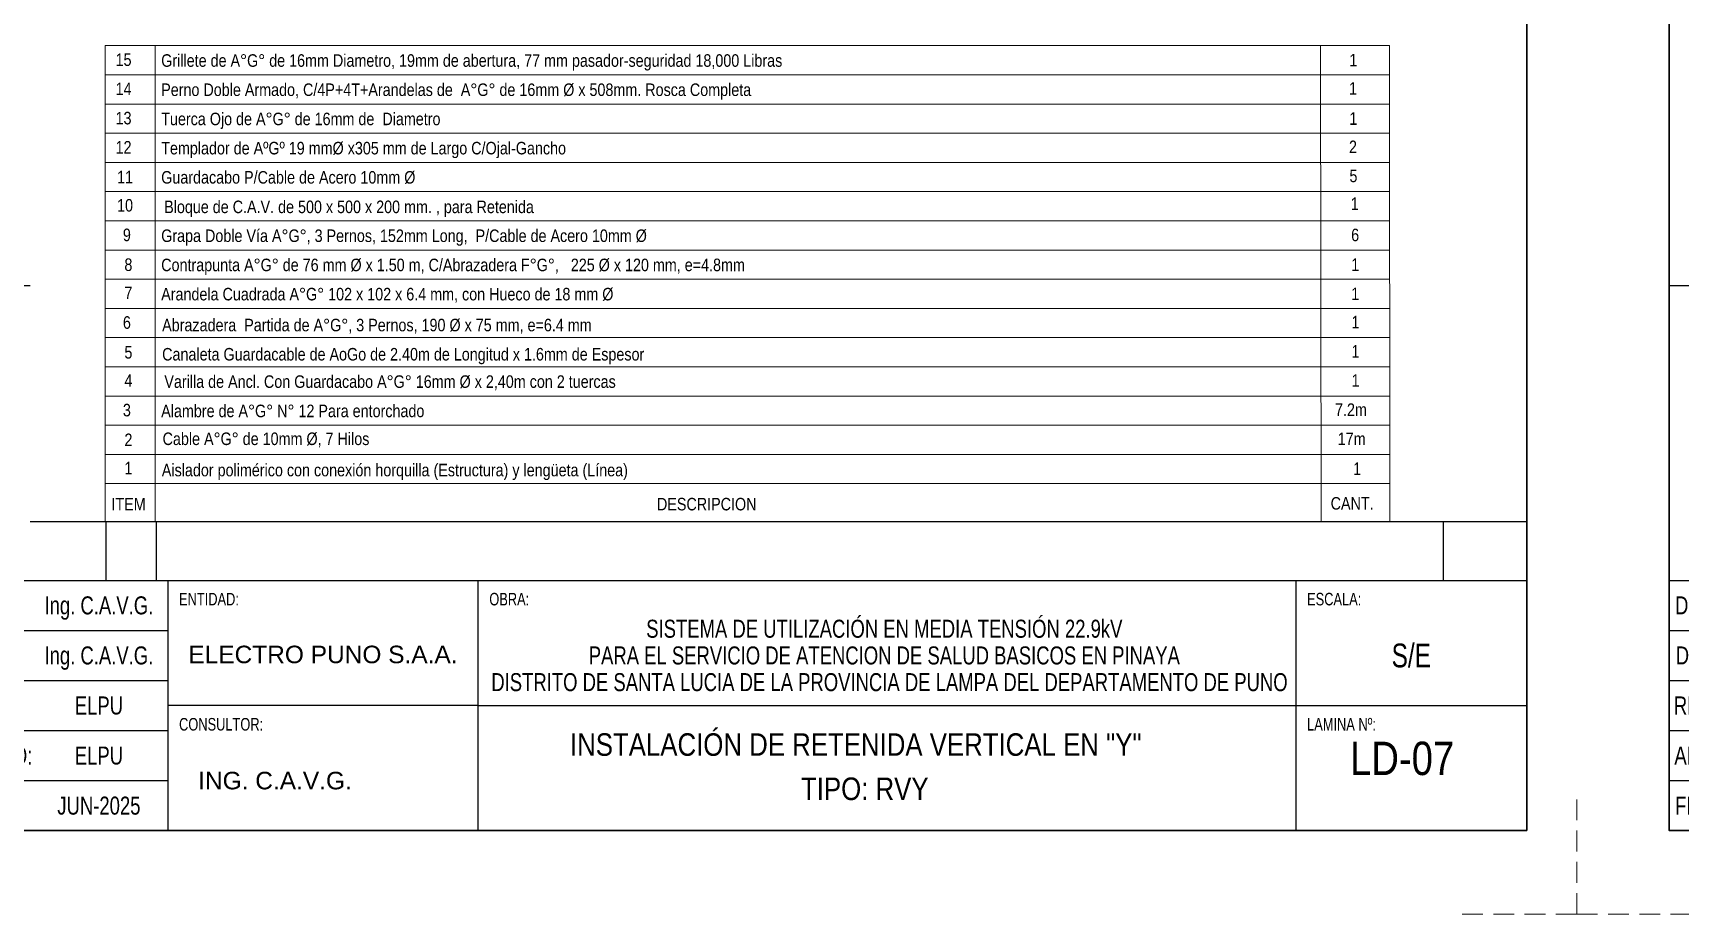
# Model space of a CAD drawing. Header units: millimetres. Extents: x 1804 to 3757, y 2643 to 7323.
# Drawn here: x 2039.3 to 2236.7, y 2642.5 to 2748.1 of the extents above; entities that cross this region are included whole.
import ezdxf
from ezdxf.enums import TextEntityAlignment as Align

# ---------------------------------------------------------------- set-up
doc = ezdxf.new("R2010")
doc.units = ezdxf.units.MM
doc.linetypes.add('DASHED', pattern=[0.75, 0.5, -0.25])
for name, color, linetype in [('_Cajetin Linea 1', 5, 'Continuous'), ('_Cajetin Linea 2', 2, 'Continuous'), ('_Texto 1', 7, 'Continuous'), ('_Texto 2', 7, 'Continuous'), ('_Texto 3', 4, 'Continuous'), ('_Texto 4', 7, 'Continuous'), ('_Texto 6', 7, 'Continuous'), ('TEXTO', 7, 'Continuous')]:
    doc.layers.add(name, color=color, linetype=linetype)
for name, color, linetype, lineweight in [('_Cajetin Linea 3', 5, 'Continuous', 30), ('_Cajetin Linea 4', 3, 'DASHED', 0), ('POSTE', 7, 'Continuous', 13)]:
    doc.layers.add(name, color=color, linetype=linetype, lineweight=lineweight)
doc.styles.add('Cajetin', font='swissc.ttf')
doc.styles.add('Disylays_86', font='swisscl.ttf', dxfattribs={"height": 2.2})
doc.styles.add('TEXTO1', font='arial.ttf')

# ---------------------------------------------------------------- blocks, each defined once
blk = doc.blocks.new('CAJETIN ARMADO')
at = {"layer": '_Cajetin Linea 1', "ltscale": 5}
for p, q in [((1569.36, 5536.82), (1389.95, 5536.82)), ((1399.05, 5536.82), (1399.05, 5529.78)), ((1405.05, 5536.82), (1405.05, 5529.78)), ((1559.36, 5536.82), (1559.36, 5529.78))]:
    blk.add_line(p, q, dxfattribs=at)
at = {"layer": '_Cajetin Linea 1'}
for p in [(1376.45, 5529.82), (1389.95, 5529.82)]:
    blk.add_line(p, (1569.36, 5529.82), dxfattribs=at)
at = {"layer": '_Cajetin Linea 1', "color": 5}
for p, q in [((1406.45, 5529.82), (1406.45, 5499.82)), ((1443.64, 5529.82), (1443.64, 5499.82)), ((1541.67, 5529.82), (1541.67, 5499.82)), ((1376.45, 5523.82), (1406.45, 5523.82)), ((1376.45, 5517.82), (1406.45, 5517.82)), ((1443.64, 5514.82), (1406.45, 5514.82)), ((1443.64, 5514.82), (1569.36, 5514.82)), ((1376.45, 5511.82), (1406.45, 5511.82)), ((1376.45, 5505.82), (1406.45, 5505.82))]:
    blk.add_line(p, q, dxfattribs=at)
at = {"layer": '_Cajetin Linea 2', "color": 3}
blk.add_lwpolyline([(1389.95, 5565.11), (1376.45, 5565.11)], dxfattribs=at)
at = {"layer": '_Cajetin Linea 3', "ltscale": 0.1}
blk.add_lwpolyline([(1569.36, 5499.82), (1376.45, 5499.82), (1376.45, 5776.82), (1569.36, 5776.82)], close=True, dxfattribs=at)
at = {"layer": '_Cajetin Linea 4', "ltscale": 5}
for p, q in [((1365.36, 5489.82), (1365.36, 5504.82)), ((1575.36, 5489.82), (1575.36, 5504.82)), ((1365.36, 5489.82), (1380.36, 5489.82)), ((1575.36, 5489.82), (1560.36, 5489.82))]:
    blk.add_line(p, q, dxfattribs=at)
at = {"layer": '_Texto 1', "style": 'Disylays_86'}
for s, p in [('DISEÑO:', (1381.69, 5526.82)), ('SISTEMA DE UTILIZACIÓN EN MEDIA TENSIÓN 22.9kV ', (1492.66, 5524.02)), ('DIBUJO:', (1381.59, 5520.82)), ('PARA EL SERVICIO DE ATENCION DE SALUD BASICOS EN PINAYA ', (1492.66, 5520.82)), (' DISTRITO DE SANTA LUCIA DE LA PROVINCIA DE LAMPA DEL DEPARTAMENTO DE PUNO', (1492.66, 5517.62)), ('REVISADO:  ', (1383.64, 5514.82)), ('APROBADO:', (1383.64, 5508.82)), ('FECHA:', (1381.21, 5502.82))]:
    blk.add_text(s, height=2.16, dxfattribs=at).set_placement(p, align=Align.MIDDLE_CENTER)
at = {"layer": '_Texto 2', "style": 'Disylays_86'}
for s, p in [('ENTIDAD:', (1407.81, 5526.82)), ('OBRA:', (1445, 5526.82)), ('ESCALA:', (1543.03, 5526.82)), ('CONSULTOR:', (1407.81, 5511.82)), ('LAMINA Nº:', (1543.03, 5511.82))]:
    blk.add_text(s, height=1.5, dxfattribs=at).set_placement(p)
at = {"layer": '_Texto 3', "style": 'Disylays_86'}
for s, p in [('Ing. C.A.V.G.', (1398.2, 5526.82)), ('Ing. C.A.V.G.', (1398.2, 5520.82)), ('ELPU', (1398.2, 5514.82)), ('ELPU', (1398.2, 5508.82)), ('JUN-2025', (1398.2, 5502.82))]:
    blk.add_text(s, height=2.16, dxfattribs=at).set_placement(p, align=Align.MIDDLE_CENTER)
at = {"layer": '_Texto 4', "ltscale": 2, "style": 'TEXTO1'}
for s, p in [('ELECTRO PUNO S.A.A.', (1408.92, 5519.89)), ('ING. C.A.V.G.', (1410.1, 5504.77))]:
    blk.add_text(s, height=2.1, dxfattribs=at).set_placement(p)
at = {"layer": '_Texto 6', "style": 'Disylays_86'}
blk.add_text('S/E', height=2.851, dxfattribs=at).set_placement((1555.52, 5520.82), align=Align.MIDDLE_CENTER)

msp = doc.modelspace()

# ---------------------------------------------------------------- linework, layer by layer
at = {"color": 7, "lineweight": 15}
for p, q in [((2047.93, 2746.601), (2047.93, 2689.506)), ((2047.93, 2746.601), (2201.873, 2746.601)), ((2053.93, 2746.601), (2053.93, 2689.506)), ((2047.93, 2743.101), (2201.877, 2743.101)), ((2047.93, 2739.601), (2201.873, 2739.601)), ((2047.93, 2736.101), (2201.877, 2736.101)), ((2047.93, 2732.601), (2201.882, 2732.601)), ((2047.93, 2729.101), (2201.886, 2729.101)), ((2047.93, 2725.601), (2201.89, 2725.601)), ((2047.93, 2722.101), (2201.894, 2722.101)), ((2047.93, 2722.101), (2201.894, 2722.101)), ((2047.93, 2718.601), (2201.899, 2718.601)), ((2047.93, 2715.101), (2201.903, 2715.101)), ((2047.93, 2711.601), (2201.907, 2711.601)), ((2047.93, 2708.101), (2201.912, 2708.101)), ((2047.93, 2704.601), (2201.916, 2704.601)), ((2047.93, 2701.101), (2201.92, 2701.101)), ((2047.93, 2697.601), (2201.924, 2697.601)), ((2047.93, 2694.101), (2201.929, 2694.101)), ((2047.93, 2689.506), (2201.938, 2689.506))]:
    msp.add_line(p, q, dxfattribs=at)
for points in [[(2193.71, 2689.506), (2193.629, 2746.601)], [(2201.934, 2689.506), (2201.873, 2746.601)]]:
    msp.add_lwpolyline(points, dxfattribs=at)

# ---------------------------------------------------------------- block references
at = {"layer": 'POSTE', "lineweight": 15}
for p in [(648.976, -2847.311), (858.976, -2847.311)]:
    msp.add_blockref('CAJETIN ARMADO', p, dxfattribs=at)

# ---------------------------------------------------------------- texts
at = {"color": 7, "lineweight": 15, "style": 'Cajetin'}
for s, p in [('15', (2049.175, 2744.166)), ('Grillete de A°G° de 16mm Diametro, 19mm de abertura, 77 mm pasador-seguridad 18,000 Libras', (2054.644, 2744.067)), ('1', (2197.066, 2744.109)), ('14', (2049.175, 2740.666)), ('Perno Doble Armado, C/4P+4T+Arandelas de  A°G° de 16mm Ø x 508mm. Rosca Completa', (2054.644, 2740.567)), ('1', (2197.03, 2740.715)), ('13', (2049.175, 2737.166)), ('Tuerca Ojo de A°G° de 16mm de  Diametro', (2054.644, 2737.067)), ('1', (2197.066, 2737.109)), ('12', (2049.175, 2733.666)), ('Templador de AºGº 19 mm%%C x305 mm de Largo C/Ojal-Gancho', (2054.644, 2733.567)), ('2', (2197.03, 2733.715)), ('11', (2049.357, 2730.097)), ('Guardacabo P/Cable de Acero 10mm Ø', (2054.644, 2730.067)), ('5', (2197.086, 2730.242)), ('10', (2049.357, 2726.715)), ('10', (2049.357, 2726.715)), ('Bloque de C.A.V. de 500 x 500 x 200 mm. , para Retenida', (2054.999, 2726.528)), ('1', (2197.239, 2726.91)), ('9', (2050.054, 2723.166)), ('Grapa Doble Vía A°G°, 3 Pernos, 152mm Long,  P/Cable de Acero 10mm Ø', (2054.644, 2723.067)), ('6', (2197.289, 2723.16)), ('8', (2050.236, 2719.597)), ('Contrapunta A°G° de 76 mm Ø x 1.50 m, C/Abrazadera F°G°,   225 Ø x 120 mm, e=4.8mm', (2054.644, 2719.567)), ('1', (2197.304, 2719.605)), ('7', (2050.236, 2716.215)), ('Arandela Cuadrada A°G° 102 x 102 x 6.4 mm, con Hueco de 18 mm Ø', (2054.644, 2716.067)), ('1', (2197.304, 2716.105)), ('6', (2050.054, 2712.666)), ('Abrazadera  Partida de A°G°, 3 Pernos, 190 Ø x 75 mm, e=6.4 mm ', (2054.759, 2712.361)), ('1', (2197.333, 2712.716)), ('5', (2050.236, 2709.097)), ('Canaleta Guardacable de AoGo de 2.40m de Longitud x 1.6mm de Espesor', (2054.759, 2708.861)), ('1', (2197.333, 2709.216)), ('4', (2050.236, 2705.715)), ('1', (2197.342, 2705.716)), ('3', (2050.054, 2702.166)), ('Alambre de A°G° N° 12 Para entorchado', (2054.644, 2702.067)), ('7.2m', (2195.352, 2702.216)), ('2', (2050.236, 2698.597)), ('Cable A°G° de 10mm Ø, 7 Hilos ', (2054.812, 2698.728)), ('17m', (2195.676, 2698.72)), ('1', (2050.236, 2695.215)), ('Aislador polimérico con conexión horquilla (Estructura) y lengüeta (Línea)', (2054.719, 2694.98)), ('1', (2197.532, 2695.146)), ('ITEM', (2048.684, 2690.888)), ('DESCRIPCION', (2114.074, 2690.895)), ('CANT.', (2194.83, 2690.989))]:
    msp.add_text(s, height=1.5, dxfattribs=at).set_placement(p)
msp.add_text('INSTALACIÓN DE RETENIDA VERTICAL EN "Y"', height=2.7, dxfattribs=at).set_placement((2137.907, 2663.16), align=Align.MIDDLE)
at = {"lineweight": 15, "style": 'Cajetin'}
msp.add_text('LD-07', height=4, dxfattribs=at).set_placement((2203.399, 2661.172), align=Align.MIDDLE_CENTER)
at = {"color": 7, "lineweight": 15, "insert": (2138.986, 2657.506), "char_height": 2.7, "width": 76.22, "attachment_point": 5, "style": 'Cajetin'}
msp.add_mtext('TIPO: RVY', dxfattribs=at)
at = {"layer": 'TEXTO', "color": 0, "lineweight": 15, "style": 'Cajetin'}
msp.add_text('Varilla de Ancl. Con Guardacabo A°G° 16mm Ø x 2,40m con 2 tuercas', height=1.5, dxfattribs=at).set_placement((2055.021, 2705.582))

doc.saveas('drawing.dxf')
